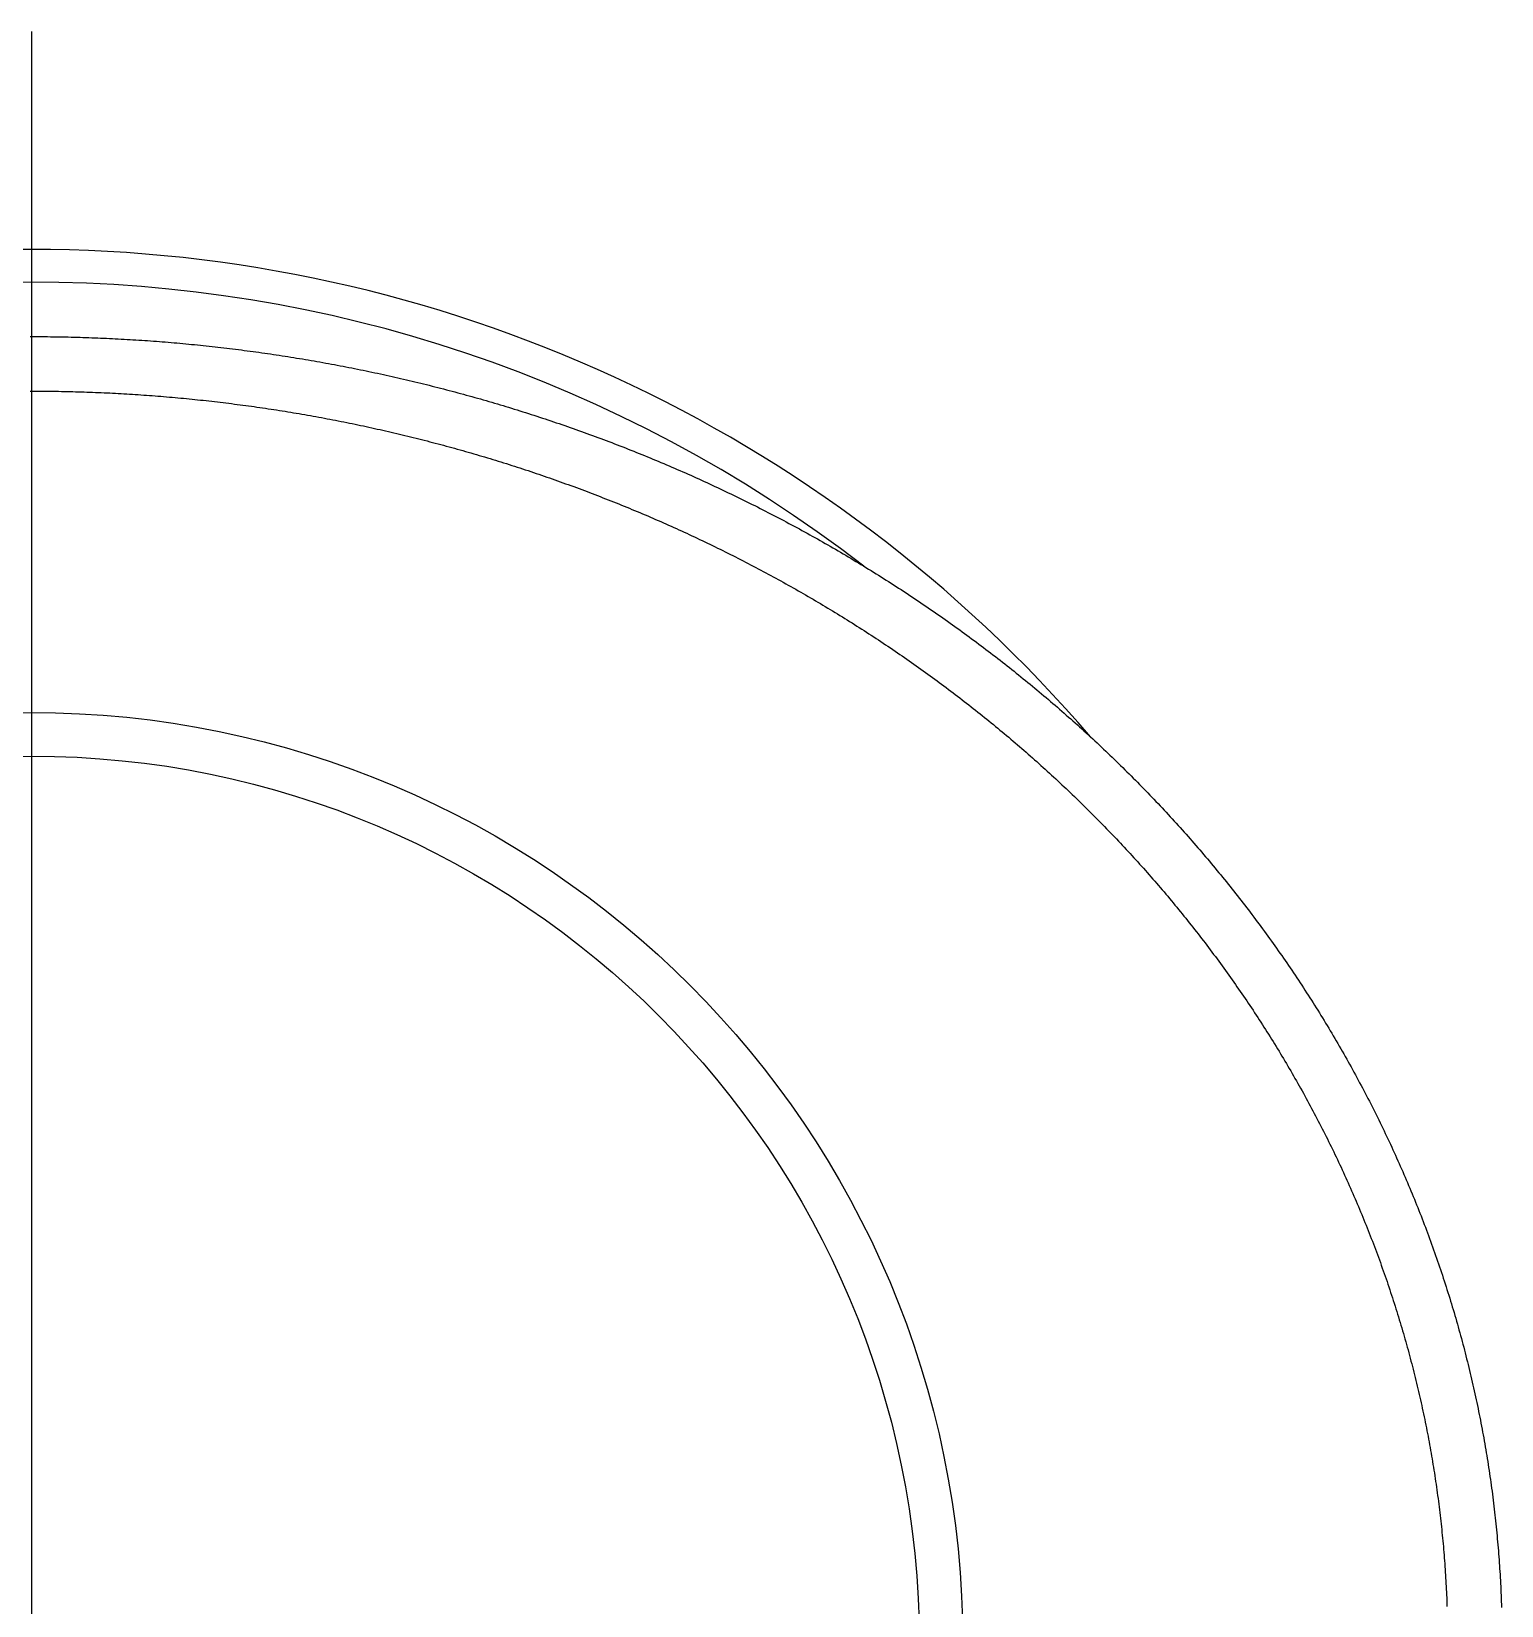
# Model space of a CAD drawing. Extents: x -12.1 to 87.1, y -18.9 to 53.3.
# Drawn here: x 71.59 to 85.09, y 38.85 to 53.3 of the extents above; entities that cross this region are included whole.
import ezdxf

# ---------------------------------------------------------------- set-up
doc = ezdxf.new("R2010")
doc.units = 0
doc.linetypes.add('CENTER', pattern=[50.8, 31.75, -6.35, 6.35, -6.35])
doc.layers.get('0').update_dxf_attribs({"linetype": 'CONTINUOUS'})
doc.layers.add('CENTER', color=1, linetype='CENTER')

msp = doc.modelspace()

# ---------------------------------------------------------------- linework, layer by layer
at = {"color": 7}
for points in [[(71.5814, 50.5, 0), (71.6084, 50.5, 0), (71.6354, 50.4999, 0), (71.6624, 50.4998, 0), (71.6895, 50.4997, 0), (71.7165, 50.4995, 0), (71.7435, 50.4993, 0), (71.7705, 50.499, 0), (71.7975, 50.4986, 0), (71.8245, 50.4983, 0), (71.8515, 50.4978, 0), (71.8786, 50.4973, 0), (71.9056, 50.4968, 0), (71.9326, 50.4962, 0), (71.9596, 50.4956, 0), (71.9866, 50.4949, 0), (72.0136, 50.4942, 0), (72.0406, 50.4935, 0), (72.0676, 50.4926, 0), (72.0946, 50.4918, 0), (72.1216, 50.4909, 0), (72.1486, 50.4899, 0), (72.1756, 50.4889, 0), (72.2026, 50.4878, 0), (72.2296, 50.4867, 0), (72.2566, 50.4856, 0), (72.2836, 50.4844, 0), (72.3106, 50.4831, 0), (72.3376, 50.4818, 0), (72.3646, 50.4805, 0), (72.3915, 50.4791, 0), (72.4185, 50.4776, 0), (72.4455, 50.4762, 0), (72.4725, 50.4746, 0), (72.4994, 50.473, 0), (72.5264, 50.4714, 0), (72.5534, 50.4697, 0), (72.5803, 50.468, 0), (72.6073, 50.4662, 0), (72.6342, 50.4644, 0), (72.6612, 50.4625, 0), (72.6881, 50.4606, 0), (72.7151, 50.4586, 0), (72.742, 50.4566, 0), (72.769, 50.4545, 0), (72.7959, 50.4524, 0), (72.8228, 50.4503, 0), (72.8498, 50.448, 0), (72.8767, 50.4458, 0), (72.9036, 50.4435, 0), (72.9305, 50.4411, 0), (72.9574, 50.4387, 0), (72.9843, 50.4363, 0), (73.0112, 50.4338, 0), (73.0381, 50.4312, 0), (73.065, 50.4286, 0), (73.0919, 50.426, 0), (73.1188, 50.4233, 0), (73.1457, 50.4206, 0), (73.1725, 50.4178, 0), (73.1994, 50.4149, 0), (73.2263, 50.4121, 0), (73.2531, 50.4091, 0), (73.28, 50.4062, 0), (73.3068, 50.4031, 0), (73.3337, 50.4, 0), (73.3605, 50.3969, 0), (73.3873, 50.3938, 0), (73.4141, 50.3905, 0), (73.441, 50.3873, 0), (73.4678, 50.384, 0), (73.4946, 50.3806, 0), (73.5214, 50.3772, 0), (73.5482, 50.3737, 0), (73.575, 50.3702, 0), (73.6017, 50.3667, 0), (73.6285, 50.3631, 0), (73.6553, 50.3594, 0), (73.682, 50.3557, 0), (73.7088, 50.352, 0), (73.7356, 50.3482, 0), (73.7623, 50.3443, 0), (73.789, 50.3404, 0), (73.8158, 50.3365, 0), (73.8425, 50.3325, 0), (73.8692, 50.3285, 0), (73.8959, 50.3244, 0), (73.9226, 50.3203, 0), (73.9493, 50.3161, 0), (73.976, 50.3119, 0), (74.0026, 50.3076, 0), (74.0293, 50.3033, 0), (74.056, 50.2989, 0), (74.0826, 50.2945, 0), (74.1093, 50.29, 0), (74.1359, 50.2855, 0), (74.1625, 50.281, 0), (74.1892, 50.2763, 0), (74.2158, 50.2717, 0), (74.2424, 50.267, 0), (74.269, 50.2622, 0), (74.2956, 50.2574, 0), (74.3221, 50.2526, 0), (74.3487, 50.2477, 0), (74.3753, 50.2427, 0), (74.4018, 50.2378, 0), (74.4284, 50.2327, 0), (74.4549, 50.2276, 0), (74.4814, 50.2225, 0), (74.5079, 50.2173, 0), (74.5344, 50.2121, 0), (74.5609, 50.2068, 0), (74.5874, 50.2015, 0), (74.6139, 50.1961, 0), (74.6404, 50.1907, 0), (74.6668, 50.1852, 0), (74.6933, 50.1797, 0), (74.7197, 50.1741, 0), (74.7461, 50.1685, 0), (74.7726, 50.1628, 0), (74.799, 50.1571, 0), (74.8254, 50.1514, 0), (74.8518, 50.1456, 0), (74.8781, 50.1397, 0), (74.9045, 50.1338, 0), (74.9309, 50.1279, 0), (74.9572, 50.1219, 0), (74.9835, 50.1158, 0), (75.0099, 50.1097, 0), (75.0362, 50.1036, 0), (75.0625, 50.0974, 0), (75.0888, 50.0912, 0), (75.115, 50.0849, 0), (75.1413, 50.0785, 0), (75.1676, 50.0722, 0), (75.1938, 50.0657, 0), (75.22, 50.0593, 0), (75.2463, 50.0527, 0), (75.2725, 50.0462, 0), (75.2987, 50.0395, 0), (75.3249, 50.0329, 0), (75.351, 50.0262, 0), (75.3772, 50.0194, 0), (75.4033, 50.0126, 0), (75.4295, 50.0057, 0), (75.4556, 49.9988, 0), (75.4817, 49.9919, 0), (75.5078, 49.9849, 0), (75.5339, 49.9778, 0), (75.56, 49.9707, 0), (75.586, 49.9636, 0), (75.6121, 49.9564, 0), (75.6381, 49.9492, 0), (75.6642, 49.9419, 0), (75.6902, 49.9345, 0), (75.7162, 49.9272, 0), (75.7422, 49.9197, 0), (75.7681, 49.9122, 0), (75.7941, 49.9047, 0), (75.82, 49.8971, 0), (75.846, 49.8895, 0), (75.8719, 49.8819, 0), (75.8978, 49.8741, 0), (75.9237, 49.8664, 0), (75.9495, 49.8586, 0), (75.9754, 49.8507, 0), (76.0012, 49.8428, 0), (76.0271, 49.8348, 0), (76.0529, 49.8268, 0), (76.0787, 49.8188, 0), (76.1045, 49.8107, 0), (76.1303, 49.8025, 0), (76.156, 49.7944, 0), (76.1818, 49.7861, 0), (76.2075, 49.7778, 0), (76.2332, 49.7695, 0), (76.2589, 49.7611, 0), (76.2846, 49.7527, 0), (76.3103, 49.7442, 0), (76.3359, 49.7357, 0), (76.3616, 49.7271, 0), (76.3872, 49.7185, 0), (76.4128, 49.7098, 0), (76.4384, 49.7011, 0), (76.464, 49.6923, 0), (76.4896, 49.6835, 0), (76.5151, 49.6746, 0), (76.5406, 49.6657, 0), (76.5661, 49.6568, 0), (76.5916, 49.6478, 0), (76.6171, 49.6387, 0), (76.6426, 49.6296, 0), (76.668, 49.6205, 0), (76.6935, 49.6113, 0), (76.7189, 49.602, 0), (76.7443, 49.5927, 0), (76.7697, 49.5834, 0), (76.7951, 49.574, 0), (76.8204, 49.5646, 0), (76.8457, 49.5551, 0), (76.8711, 49.5456, 0), (76.8964, 49.536, 0), (76.9216, 49.5264, 0), (76.9469, 49.5167, 0), (76.9722, 49.507, 0), (76.9974, 49.4972, 0), (77.0226, 49.4874, 0), (77.0478, 49.4775, 0), (77.073, 49.4676, 0), (77.0981, 49.4577, 0), (77.1233, 49.4477, 0), (77.1484, 49.4376, 0), (77.1735, 49.4275, 0), (77.1986, 49.4174, 0), (77.2237, 49.4072, 0), (77.2487, 49.3969, 0), (77.2738, 49.3867, 0), (77.2988, 49.3763, 0), (77.3238, 49.3659, 0), (77.3487, 49.3555, 0), (77.3737, 49.345, 0), (77.3986, 49.3345, 0), (77.4236, 49.3239, 0), (77.4485, 49.3133, 0), (77.4734, 49.3026, 0), (77.4982, 49.2919, 0), (77.5231, 49.2811, 0), (77.5479, 49.2703, 0), (77.5727, 49.2595, 0), (77.5975, 49.2485, 0), (77.6223, 49.2376, 0), (77.647, 49.2266, 0), (77.6717, 49.2155, 0), (77.6964, 49.2044, 0), (77.7211, 49.1933, 0), (77.7458, 49.1821, 0), (77.7704, 49.1708, 0), (77.7951, 49.1596, 0), (77.8197, 49.1482, 0), (77.8443, 49.1368, 0), (77.8688, 49.1254, 0), (77.8934, 49.1139, 0), (77.9179, 49.1024, 0), (77.9424, 49.0908, 0), (77.9669, 49.0792, 0), (77.9914, 49.0675, 0), (78.0158, 49.0558, 0), (78.0402, 49.044, 0), (78.0646, 49.0322, 0), (78.089, 49.0204, 0), (78.1134, 49.0084, 0), (78.1377, 48.9965, 0), (78.162, 48.9845, 0), (78.1863, 48.9724, 0), (78.2106, 48.9603, 0), (78.2348, 48.9482, 0), (78.2591, 48.936, 0), (78.2833, 48.9237, 0), (78.3075, 48.9114, 0), (78.3316, 48.8991, 0), (78.3558, 48.8867, 0), (78.3799, 48.8743, 0), (78.404, 48.8618, 0), (78.4281, 48.8493, 0), (78.4521, 48.8367, 0), (78.4761, 48.8241, 0), (78.5002, 48.8114, 0), (78.5241, 48.7987, 0), (78.5481, 48.7859, 0), (78.572, 48.7731, 0), (78.5959, 48.7602, 0), (78.6198, 48.7473, 0), (78.6437, 48.7344, 0), (78.6675, 48.7214, 0), (78.6914, 48.7083, 0), (78.7152, 48.6952, 0), (78.7389, 48.682, 0), (78.7627, 48.6689, 0), (78.7864, 48.6556, 0), (78.8101, 48.6423, 0), (78.8338, 48.629, 0), (78.8574, 48.6156, 0), (78.881, 48.6022, 0), (78.9046, 48.5887, 0), (78.9282, 48.5752, 0), (78.9517, 48.5616, 0), (78.9753, 48.548, 0), (78.9988, 48.5343, 0), (79.0222, 48.5206, 0), (79.0457, 48.5068, 0), (79.0691, 48.493, 0), (79.0925, 48.4792, 0), (79.1158, 48.4653, 0), (79.1392, 48.4513, 0), (79.1625, 48.4373, 0), (79.1858, 48.4233, 0), (79.209, 48.4092, 0), (79.2323, 48.3951, 0), (79.2555, 48.3809, 0), (79.2786, 48.3667, 0), (79.3018, 48.3524, 0), (79.3249, 48.3381, 0), (79.348, 48.3237, 0), (79.3711, 48.3093, 0), (79.3941, 48.2948, 0), (79.4171, 48.2803, 0), (79.4401, 48.2658, 0), (79.463, 48.2512, 0), (79.486, 48.2365, 0), (79.5089, 48.2218, 0), (79.5317, 48.2071, 0), (79.5546, 48.1923, 0), (79.5774, 48.1775, 0), (79.6001, 48.1626, 0), (79.6229, 48.1477, 0), (79.6456, 48.1327, 0), (79.6683, 48.1177, 0), (79.691, 48.1026, 0), (79.7136, 48.0875, 0), (79.7362, 48.0723, 0), (79.7588, 48.0571, 0), (79.7813, 48.0419, 0), (79.8038, 48.0266, 0), (79.8263, 48.0113, 0), (79.8488, 47.9959, 0), (79.8712, 47.9805, 0), (79.8936, 47.965, 0), (79.9159, 47.9495, 0), (79.9383, 47.9339, 0), (79.9606, 47.9183, 0), (79.9828, 47.9026, 0), (80.0051, 47.8869, 0), (80.0273, 47.8712, 0), (80.0494, 47.8554, 0), (80.0716, 47.8395, 0), (80.0937, 47.8236, 0), (80.1157, 47.8077, 0), (80.1378, 47.7917, 0), (80.1598, 47.7757, 0), (80.1818, 47.7596, 0), (80.2037, 47.7435, 0), (80.2256, 47.7274, 0), (80.2475, 47.7112, 0), (80.2693, 47.6949, 0), (80.2912, 47.6786, 0), (80.3129, 47.6623, 0), (80.3347, 47.6459, 0), (80.3564, 47.6295, 0), (80.3781, 47.613, 0), (80.3997, 47.5965, 0), (80.4213, 47.5799, 0), (80.4429, 47.5633, 0), (80.4644, 47.5466, 0), (80.4859, 47.5299, 0), (80.5074, 47.5132, 0), (80.5289, 47.4964, 0), (80.5503, 47.4796, 0), (80.5716, 47.4627, 0), (80.593, 47.4458, 0), (80.6143, 47.4288, 0), (80.6355, 47.4118, 0), (80.6568, 47.3948, 0), (80.6779, 47.3777, 0), (80.6991, 47.3605, 0), (80.7202, 47.3433, 0), (80.7413, 47.3261, 0), (80.7624, 47.3088, 0), (80.7834, 47.2915, 0), (80.8044, 47.2742, 0), (80.8253, 47.2568, 0), (80.8462, 47.2393, 0), (80.8671, 47.2218, 0), (80.8879, 47.2043, 0), (80.9087, 47.1867, 0), (80.9295, 47.1691, 0), (80.9502, 47.1514, 0), (80.9709, 47.1337, 0), (80.9915, 47.116, 0), (81.0121, 47.0982, 0), (81.0327, 47.0803, 0), (81.0532, 47.0624, 0), (81.0737, 47.0445, 0), (81.0942, 47.0265, 0), (81.1146, 47.0085, 0), (81.135, 46.9905, 0), (81.1553, 46.9724, 0), (81.1757, 46.9542, 0), (81.1959, 46.936, 0), (81.2162, 46.9178, 0), (81.2363, 46.8995, 0), (81.2565, 46.8812, 0), (81.2766, 46.8629, 0), (81.2967, 46.8445, 0), (81.3167, 46.826, 0), (81.3367, 46.8075, 0), (81.3567, 46.789, 0), (81.3766, 46.7704, 0), (81.3965, 46.7518, 0), (81.4163, 46.7331, 0), (81.4361, 46.7145, 0), (81.4559, 46.6957, 0), (81.4756, 46.6769, 0), (81.4952, 46.6581, 0), (81.5149, 46.6392, 0), (81.5345, 46.6203, 0), (81.554, 46.6014, 0), (81.5735, 46.5824, 0), (81.593, 46.5633, 0), (81.6125, 46.5443, 0), (81.6318, 46.5251, 0), (81.6512, 46.506, 0), (81.6705, 46.4868, 0), (81.6898, 46.4675, 0), (81.709, 46.4482, 0), (81.7282, 46.4289, 0), (81.7473, 46.4095, 0), (81.7664, 46.3901, 0), (81.7855, 46.3707, 0), (81.8045, 46.3512, 0), (81.8235, 46.3316, 0), (81.8424, 46.312, 0), (81.8613, 46.2924, 0), (81.8801, 46.2728, 0), (81.8989, 46.2531, 0), (81.9177, 46.2333, 0), (81.9364, 46.2135, 0), (81.9551, 46.1937, 0), (81.9737, 46.1738, 0), (81.9923, 46.1539, 0), (82.0109, 46.134, 0), (82.0294, 46.114, 0), (82.0478, 46.094, 0), (82.0662, 46.0739, 0), (82.0846, 46.0538, 0), (82.1029, 46.0336, 0), (82.1212, 46.0134, 0), (82.1395, 45.9932, 0), (82.1577, 45.9729, 0), (82.1758, 45.9526, 0), (82.1939, 45.9322, 0), (82.212, 45.9118, 0), (82.23, 45.8914, 0), (82.248, 45.8709, 0), (82.2659, 45.8504, 0), (82.2838, 45.8299, 0), (82.3016, 45.8093, 0), (82.3194, 45.7886, 0), (82.3371, 45.7679, 0), (82.3548, 45.7472, 0), (82.3725, 45.7265, 0), (82.3901, 45.7057, 0), (82.4077, 45.6848, 0), (82.4252, 45.6639, 0), (82.4427, 45.643, 0), (82.4601, 45.6221, 0), (82.4775, 45.6011, 0), (82.4948, 45.58, 0), (82.5121, 45.559, 0), (82.5293, 45.5378, 0), (82.5465, 45.5167, 0), (82.5637, 45.4955, 0), (82.5808, 45.4743, 0), (82.5978, 45.453, 0), (82.6148, 45.4317, 0), (82.6318, 45.4103, 0), (82.6487, 45.3889, 0), (82.6656, 45.3675, 0), (82.6824, 45.346, 0), (82.6992, 45.3245, 0), (82.7159, 45.303, 0), (82.7326, 45.2814, 0), (82.7492, 45.2598, 0), (82.7658, 45.2381, 0), (82.7823, 45.2164, 0), (82.7988, 45.1947, 0), (82.8152, 45.1729, 0), (82.8316, 45.1511, 0), (82.8479, 45.1292, 0), (82.8642, 45.1073, 0), (82.8804, 45.0854, 0), (82.8966, 45.0634, 0), (82.9128, 45.0414, 0), (82.9289, 45.0193, 0), (82.9449, 44.9972, 0), (82.9609, 44.9751, 0), (82.9769, 44.9529, 0), (82.9928, 44.9307, 0), (83.0086, 44.9085, 0), (83.0244, 44.8862, 0), (83.0401, 44.8639, 0), (83.0558, 44.8415, 0), (83.0715, 44.8191, 0), (83.0871, 44.7967, 0), (83.1026, 44.7742, 0), (83.1181, 44.7517, 0), (83.1336, 44.7291, 0), (83.149, 44.7065, 0), (83.1643, 44.6839, 0), (83.1796, 44.6612, 0), (83.1948, 44.6385, 0), (83.21, 44.6158, 0), (83.2252, 44.593, 0), (83.2403, 44.5702, 0), (83.2553, 44.5474, 0), (83.2703, 44.5245, 0), (83.2852, 44.5016, 0), (83.3001, 44.4786, 0), (83.3149, 44.4556, 0), (83.3297, 44.4326, 0), (83.3444, 44.4095, 0), (83.3591, 44.3864, 0), (83.3737, 44.3632, 0), (83.3883, 44.3401, 0), (83.4028, 44.3168, 0), (83.4173, 44.2936, 0), (83.4317, 44.2703, 0), (83.446, 44.247, 0), (83.4603, 44.2236, 0), (83.4746, 44.2002, 0), (83.4887, 44.1768, 0), (83.5029, 44.1533, 0), (83.517, 44.1298, 0), (83.531, 44.1063, 0), (83.545, 44.0827, 0), (83.5589, 44.0591, 0), (83.5728, 44.0355, 0), (83.5866, 44.0118, 0), (83.6003, 43.9881, 0), (83.614, 43.9643, 0), (83.6277, 43.9405, 0), (83.6413, 43.9167, 0), (83.6548, 43.8929, 0), (83.6683, 43.869, 0), (83.6817, 43.8451, 0), (83.6951, 43.8211, 0), (83.7084, 43.7971, 0), (83.7217, 43.7731, 0), (83.7349, 43.749, 0), (83.748, 43.7249, 0), (83.7611, 43.7008, 0), (83.7742, 43.6766, 0), (83.7871, 43.6524, 0), (83.8001, 43.6282, 0), (83.8129, 43.6039, 0), (83.8257, 43.5796, 0), (83.8385, 43.5553, 0), (83.8512, 43.531, 0), (83.8638, 43.5066, 0), (83.8764, 43.4821, 0), (83.8889, 43.4577, 0), (83.9014, 43.4332, 0), (83.9138, 43.4087, 0), (83.9261, 43.3841, 0), (83.9384, 43.3595, 0), (83.9506, 43.3349, 0), (83.9628, 43.3103, 0), (83.9749, 43.2856, 0), (83.987, 43.2609, 0), (83.9989, 43.2361, 0), (84.0109, 43.2114, 0), (84.0227, 43.1866, 0), (84.0346, 43.1617, 0), (84.0463, 43.1369, 0), (84.058, 43.112, 0), (84.0696, 43.087, 0), (84.0812, 43.0621, 0), (84.0927, 43.0371, 0), (84.1042, 43.0121, 0), (84.1156, 42.9871, 0), (84.1269, 42.962, 0), (84.1382, 42.9369, 0), (84.1494, 42.9118, 0), (84.1605, 42.8866, 0), (84.1716, 42.8614, 0), (84.1827, 42.8362, 0), (84.1936, 42.811, 0), (84.2045, 42.7857, 0), (84.2154, 42.7604, 0), (84.2261, 42.7351, 0), (84.2369, 42.7098, 0), (84.2475, 42.6844, 0), (84.2581, 42.659, 0), (84.2687, 42.6336, 0), (84.2791, 42.6081, 0), (84.2895, 42.5826, 0), (84.2999, 42.5571, 0), (84.3102, 42.5316, 0), (84.3204, 42.506, 0), (84.3306, 42.4804, 0), (84.3407, 42.4548, 0), (84.3507, 42.4292, 0), (84.3607, 42.4035, 0), (84.3706, 42.3778, 0), (84.3804, 42.3521, 0), (84.3902, 42.3264, 0), (84.3999, 42.3006, 0), (84.4096, 42.2748, 0), (84.4191, 42.249, 0), (84.4287, 42.2232, 0), (84.4381, 42.1973, 0), (84.4475, 42.1714, 0), (84.4569, 42.1455, 0), (84.4661, 42.1196, 0), (84.4753, 42.0936, 0), (84.4845, 42.0676, 0), (84.4935, 42.0416, 0), (84.5025, 42.0156, 0), (84.5115, 41.9896, 0), (84.5204, 41.9635, 0), (84.5292, 41.9374, 0), (84.5379, 41.9113, 0), (84.5466, 41.8852, 0), (84.5552, 41.859, 0), (84.5638, 41.8328, 0), (84.5723, 41.8066, 0), (84.5807, 41.7804, 0), (84.589, 41.7542, 0), (84.5973, 41.7279, 0), (84.6055, 41.7016, 0), (84.6137, 41.6753, 0), (84.6218, 41.649, 0), (84.6298, 41.6226, 0), (84.6378, 41.5963, 0), (84.6456, 41.5699, 0), (84.6535, 41.5435, 0), (84.6612, 41.5171, 0), (84.6689, 41.4906, 0), (84.6765, 41.4642, 0), (84.6841, 41.4377, 0), (84.6916, 41.4112, 0), (84.699, 41.3847, 0), (84.7064, 41.3581, 0), (84.7136, 41.3316, 0), (84.7209, 41.305, 0), (84.728, 41.2784, 0), (84.7351, 41.2518, 0), (84.7421, 41.2252, 0), (84.7491, 41.1985, 0), (84.756, 41.1719, 0), (84.7628, 41.1452, 0), (84.7695, 41.1185, 0), (84.7762, 41.0918, 0), (84.7828, 41.0651, 0), (84.7894, 41.0384, 0), (84.7959, 41.0116, 0), (84.8023, 40.9848, 0), (84.8086, 40.958, 0), (84.8149, 40.9312, 0), (84.8211, 40.9044, 0), (84.8272, 40.8776, 0), (84.8333, 40.8507, 0), (84.8393, 40.8239, 0), (84.8452, 40.797, 0), (84.8511, 40.7701, 0), (84.8569, 40.7432, 0), (84.8626, 40.7163, 0), (84.8683, 40.6894, 0), (84.8739, 40.6624, 0), (84.8794, 40.6355, 0), (84.8849, 40.6085, 0), (84.8902, 40.5815, 0), (84.8956, 40.5545, 0), (84.9008, 40.5275, 0), (84.906, 40.5005, 0), (84.9111, 40.4735, 0), (84.9161, 40.4464, 0), (84.9211, 40.4194, 0), (84.926, 40.3923, 0), (84.9308, 40.3652, 0), (84.9356, 40.3381, 0), (84.9403, 40.311, 0), (84.9449, 40.2839, 0), (84.9494, 40.2568, 0), (84.9539, 40.2297, 0), (84.9583, 40.2025, 0), (84.9627, 40.1754, 0), (84.967, 40.1482, 0), (84.9712, 40.121, 0), (84.9753, 40.0939, 0), (84.9793, 40.0667, 0), (84.9833, 40.0395, 0), (84.9873, 40.0123, 0), (84.9911, 39.9851, 0), (84.9949, 39.9578, 0), (84.9986, 39.9306, 0), (85.0023, 39.9034, 0), (85.0058, 39.8761, 0), (85.0093, 39.8488, 0), (85.0128, 39.8216, 0), (85.0161, 39.7943, 0), (85.0194, 39.767, 0), (85.0226, 39.7397, 0), (85.0258, 39.7124, 0), (85.0289, 39.6851, 0), (85.0319, 39.6578, 0), (85.0348, 39.6305, 0), (85.0377, 39.6032, 0), (85.0405, 39.5759, 0), (85.0432, 39.5485, 0), (85.0459, 39.5212, 0), (85.0485, 39.4938, 0), (85.051, 39.4665, 0), (85.0535, 39.4391, 0), (85.0559, 39.4118, 0), (85.0582, 39.3844, 0), (85.0604, 39.357, 0), (85.0626, 39.3296, 0), (85.0647, 39.3023, 0), (85.0667, 39.2749, 0), (85.0687, 39.2475, 0), (85.0705, 39.2201, 0), (85.0724, 39.1927, 0), (85.0741, 39.1653, 0), (85.0758, 39.1379, 0), (85.0774, 39.1105, 0), (85.0789, 39.0831, 0), (85.0804, 39.0556, 0), (85.0818, 39.0282, 0), (85.0831, 39.0008, 0), (85.0844, 38.9734, 0), (85.0856, 38.9459, 0), (85.0867, 38.9185, 0), (85.0877, 38.8911, 0), (85.0887, 38.8636, 0), (85.0896, 38.8362, 0)], [(71.5818, 50, 0), (71.608, 50, 0), (71.6341, 49.9999, 0), (71.6602, 49.9999, 0), (71.6863, 49.9997, 0), (71.7125, 49.9995, 0), (71.7386, 49.9993, 0), (71.7647, 49.999, 0), (71.7909, 49.9987, 0), (71.817, 49.9983, 0), (71.8431, 49.9979, 0), (71.8692, 49.9974, 0), (71.8953, 49.9969, 0), (71.9215, 49.9964, 0), (71.9476, 49.9958, 0), (71.9737, 49.9951, 0), (71.9998, 49.9944, 0), (72.0259, 49.9937, 0), (72.0521, 49.9929, 0), (72.0782, 49.992, 0), (72.1043, 49.9912, 0), (72.1304, 49.9902, 0), (72.1565, 49.9893, 0), (72.1826, 49.9882, 0), (72.2087, 49.9872, 0), (72.2348, 49.9861, 0), (72.2609, 49.9849, 0), (72.287, 49.9837, 0), (72.3131, 49.9824, 0), (72.3392, 49.9811, 0), (72.3653, 49.9798, 0), (72.3914, 49.9784, 0), (72.4175, 49.9769, 0), (72.4436, 49.9755, 0), (72.4696, 49.9739, 0), (72.4957, 49.9723, 0), (72.5218, 49.9707, 0), (72.5479, 49.969, 0), (72.5739, 49.9673, 0), (72.6, 49.9656, 0), (72.6261, 49.9637, 0), (72.6521, 49.9619, 0), (72.6782, 49.96, 0), (72.7042, 49.958, 0), (72.7303, 49.956, 0), (72.7563, 49.954, 0), (72.7824, 49.9519, 0), (72.8084, 49.9498, 0), (72.8344, 49.9476, 0), (72.8605, 49.9453, 0), (72.8865, 49.9431, 0), (72.9125, 49.9407, 0), (72.9385, 49.9384, 0), (72.9645, 49.936, 0), (72.9905, 49.9335, 0), (73.0165, 49.931, 0), (73.0425, 49.9284, 0), (73.0685, 49.9258, 0), (73.0945, 49.9232, 0), (73.1205, 49.9205, 0), (73.1465, 49.9177, 0), (73.1725, 49.915, 0), (73.1984, 49.9121, 0), (73.2244, 49.9092, 0), (73.2504, 49.9063, 0), (73.2763, 49.9033, 0), (73.3023, 49.9003, 0), (73.3282, 49.8973, 0), (73.3541, 49.8942, 0), (73.3801, 49.891, 0), (73.406, 49.8878, 0), (73.4319, 49.8845, 0), (73.4578, 49.8812, 0), (73.4837, 49.8779, 0), (73.5096, 49.8745, 0), (73.5355, 49.8711, 0), (73.5614, 49.8676, 0), (73.5873, 49.8641, 0), (73.6132, 49.8605, 0), (73.639, 49.8569, 0), (73.6649, 49.8532, 0), (73.6907, 49.8495, 0), (73.7166, 49.8457, 0), (73.7424, 49.8419, 0), (73.7683, 49.8381, 0), (73.7941, 49.8342, 0), (73.8199, 49.8302, 0), (73.8457, 49.8262, 0), (73.8715, 49.8222, 0), (73.8973, 49.8181, 0), (73.9231, 49.814, 0), (73.9489, 49.8098, 0), (73.9747, 49.8056, 0), (74.0004, 49.8013, 0), (74.0262, 49.797, 0), (74.0519, 49.7926, 0), (74.0777, 49.7882, 0), (74.1034, 49.7838, 0), (74.1291, 49.7793, 0), (74.1549, 49.7747, 0), (74.1806, 49.7701, 0), (74.2063, 49.7655, 0), (74.232, 49.7608, 0), (74.2576, 49.756, 0), (74.2833, 49.7513, 0), (74.309, 49.7464, 0), (74.3346, 49.7416, 0), (74.3603, 49.7367, 0), (74.3859, 49.7317, 0), (74.4116, 49.7267, 0), (74.4372, 49.7216, 0), (74.4628, 49.7165, 0), (74.4884, 49.7114, 0), (74.514, 49.7062, 0), (74.5396, 49.7009, 0), (74.5651, 49.6956, 0), (74.5907, 49.6903, 0), (74.6163, 49.6849, 0), (74.6418, 49.6795, 0), (74.6673, 49.674, 0), (74.6929, 49.6685, 0), (74.7184, 49.6629, 0), (74.7439, 49.6573, 0), (74.7694, 49.6517, 0), (74.7948, 49.646, 0), (74.8203, 49.6402, 0), (74.8458, 49.6344, 0), (74.8712, 49.6286, 0), (74.8967, 49.6227, 0), (74.9221, 49.6168, 0), (74.9475, 49.6108, 0), (74.9729, 49.6048, 0), (74.9983, 49.5987, 0), (75.0237, 49.5926, 0), (75.0491, 49.5864, 0), (75.0744, 49.5802, 0), (75.0998, 49.5739, 0), (75.1251, 49.5676, 0), (75.1504, 49.5613, 0), (75.1758, 49.5549, 0), (75.2011, 49.5484, 0), (75.2264, 49.542, 0), (75.2516, 49.5354, 0), (75.2769, 49.5288, 0), (75.3022, 49.5222, 0), (75.3274, 49.5155, 0), (75.3526, 49.5088, 0), (75.3778, 49.5021, 0), (75.4031, 49.4953, 0), (75.4282, 49.4884, 0), (75.4534, 49.4815, 0), (75.4786, 49.4746, 0), (75.5038, 49.4676, 0), (75.5289, 49.4605, 0), (75.554, 49.4534, 0), (75.5791, 49.4463, 0), (75.6042, 49.4391, 0), (75.6293, 49.4319, 0), (75.6544, 49.4246, 0), (75.6795, 49.4173, 0), (75.7045, 49.4099, 0), (75.7296, 49.4025, 0), (75.7546, 49.3951, 0), (75.7796, 49.3876, 0), (75.8046, 49.38, 0), (75.8296, 49.3724, 0), (75.8545, 49.3648, 0), (75.8795, 49.3571, 0), (75.9044, 49.3494, 0), (75.9293, 49.3416, 0), (75.9543, 49.3338, 0), (75.9792, 49.3259, 0), (76.004, 49.318, 0), (76.0289, 49.3101, 0), (76.0538, 49.302, 0), (76.0786, 49.294, 0), (76.1034, 49.2859, 0), (76.1282, 49.2778, 0), (76.153, 49.2696, 0), (76.1778, 49.2613, 0), (76.2026, 49.253, 0), (76.2273, 49.2447, 0), (76.252, 49.2363, 0), (76.2768, 49.2279, 0), (76.3015, 49.2195, 0), (76.3261, 49.211, 0), (76.3508, 49.2024, 0), (76.3755, 49.1938, 0), (76.4001, 49.1851, 0), (76.4247, 49.1764, 0), (76.4493, 49.1677, 0), (76.4739, 49.1589, 0), (76.4985, 49.1501, 0), (76.5231, 49.1412, 0), (76.5476, 49.1323, 0), (76.5721, 49.1233, 0), (76.5966, 49.1143, 0), (76.6211, 49.1052, 0), (76.6456, 49.0961, 0), (76.6701, 49.087, 0), (76.6945, 49.0778, 0), (76.7189, 49.0685, 0), (76.7433, 49.0593, 0), (76.7677, 49.0499, 0), (76.7921, 49.0405, 0), (76.8165, 49.0311, 0), (76.8408, 49.0216, 0), (76.8651, 49.0121, 0), (76.8894, 49.0025, 0), (76.9137, 48.9929, 0), (76.938, 48.9833, 0), (76.9622, 48.9736, 0), (76.9865, 48.9638, 0), (77.0107, 48.954, 0), (77.0349, 48.9442, 0), (77.0591, 48.9343, 0), (77.0832, 48.9244, 0), (77.1074, 48.9144, 0), (77.1315, 48.9044, 0), (77.1556, 48.8943, 0), (77.1797, 48.8842, 0), (77.2038, 48.874, 0), (77.2278, 48.8638, 0), (77.2518, 48.8536, 0), (77.2759, 48.8433, 0), (77.2998, 48.8329, 0), (77.3238, 48.8225, 0), (77.3478, 48.8121, 0), (77.3717, 48.8016, 0), (77.3956, 48.7911, 0), (77.4195, 48.7805, 0), (77.4434, 48.7699, 0), (77.4673, 48.7592, 0), (77.4911, 48.7485, 0), (77.5149, 48.7378, 0), (77.5387, 48.727, 0), (77.5625, 48.7161, 0), (77.5863, 48.7052, 0), (77.61, 48.6943, 0), (77.6337, 48.6833, 0), (77.6574, 48.6723, 0), (77.6811, 48.6612, 0), (77.7048, 48.6501, 0), (77.7284, 48.6389, 0), (77.752, 48.6277, 0), (77.7756, 48.6164, 0), (77.7992, 48.6051, 0), (77.8228, 48.5938, 0), (77.8463, 48.5824, 0), (77.8698, 48.571, 0), (77.8933, 48.5595, 0), (77.9168, 48.5479, 0), (77.9402, 48.5364, 0), (77.9637, 48.5247, 0), (77.9871, 48.5131, 0), (78.0105, 48.5013, 0), (78.0338, 48.4896, 0), (78.0572, 48.4778, 0), (78.0805, 48.4659, 0), (78.1038, 48.454, 0), (78.1271, 48.4421, 0), (78.1504, 48.4301, 0), (78.1736, 48.4181, 0), (78.1968, 48.406, 0), (78.22, 48.3938, 0), (78.2432, 48.3817, 0), (78.2663, 48.3694, 0), (78.2894, 48.3572, 0), (78.3125, 48.3449, 0), (78.3356, 48.3325, 0), (78.3587, 48.3201, 0), (78.3817, 48.3077, 0), (78.4047, 48.2952, 0), (78.4277, 48.2826, 0), (78.4506, 48.2701, 0), (78.4736, 48.2574, 0), (78.4965, 48.2448, 0), (78.5194, 48.232, 0), (78.5422, 48.2193, 0), (78.5651, 48.2065, 0), (78.5879, 48.1936, 0), (78.6107, 48.1807, 0), (78.6335, 48.1678, 0), (78.6562, 48.1548, 0), (78.6789, 48.1417, 0), (78.7016, 48.1287, 0), (78.7243, 48.1155, 0), (78.7469, 48.1024, 0), (78.7695, 48.0891, 0), (78.7921, 48.0759, 0), (78.8147, 48.0626, 0), (78.8372, 48.0492, 0), (78.8597, 48.0358, 0), (78.8822, 48.0224, 0), (78.9047, 48.0089, 0), (78.9271, 47.9954, 0), (78.9495, 47.9818, 0), (78.9719, 47.9682, 0), (78.9943, 47.9545, 0), (79.0166, 47.9408, 0), (79.0389, 47.9271, 0), (79.0612, 47.9133, 0), (79.0834, 47.8994, 0), (79.1056, 47.8855, 0), (79.1278, 47.8716, 0), (79.15, 47.8576, 0), (79.1721, 47.8436, 0), (79.1942, 47.8295, 0), (79.2163, 47.8154, 0), (79.2384, 47.8013, 0), (79.2604, 47.7871, 0), (79.2824, 47.7729, 0), (79.3044, 47.7586, 0), (79.3263, 47.7442, 0), (79.3482, 47.7299, 0), (79.3701, 47.7155, 0), (79.3919, 47.701, 0), (79.4138, 47.6865, 0), (79.4356, 47.6719, 0), (79.4573, 47.6573, 0), (79.4791, 47.6427, 0), (79.5008, 47.628, 0), (79.5224, 47.6133, 0), (79.5441, 47.5985, 0), (79.5657, 47.5837, 0), (79.5873, 47.5689, 0), (79.6088, 47.554, 0), (79.6304, 47.539, 0), (79.6519, 47.524, 0), (79.6733, 47.509, 0), (79.6948, 47.4939, 0), (79.7162, 47.4788, 0), (79.7375, 47.4637, 0), (79.7589, 47.4484, 0), (79.7802, 47.4332, 0), (79.8015, 47.4179, 0), (79.8227, 47.4026, 0), (79.8439, 47.3872, 0), (79.8651, 47.3718, 0), (79.8862, 47.3563, 0), (79.9074, 47.3408, 0), (79.9284, 47.3253, 0), (79.9495, 47.3097, 0), (79.9705, 47.294, 0), (79.9915, 47.2783, 0), (80.0125, 47.2626, 0), (80.0334, 47.2469, 0), (80.0543, 47.231, 0), (80.0751, 47.2152, 0), (80.096, 47.1993, 0), (80.1168, 47.1834, 0), (80.1375, 47.1674, 0), (80.1582, 47.1514, 0), (80.1789, 47.1353, 0), (80.1996, 47.1192, 0), (80.2202, 47.1031, 0), (80.2408, 47.0869, 0), (80.2614, 47.0706, 0), (80.2819, 47.0544, 0), (80.3024, 47.038, 0), (80.3228, 47.0217, 0), (80.3432, 47.0053, 0), (80.3636, 46.9888, 0), (80.384, 46.9724, 0), (80.4043, 46.9558, 0), (80.4246, 46.9393, 0), (80.4448, 46.9226, 0), (80.465, 46.906, 0), (80.4852, 46.8893, 0), (80.5053, 46.8726, 0), (80.5254, 46.8558, 0), (80.5455, 46.839, 0), (80.5655, 46.8221, 0), (80.5855, 46.8052, 0), (80.6055, 46.7883, 0), (80.6254, 46.7713, 0), (80.6453, 46.7542, 0), (80.6651, 46.7372, 0), (80.6849, 46.7201, 0), (80.7047, 46.7029, 0), (80.7245, 46.6857, 0), (80.7442, 46.6685, 0), (80.7638, 46.6512, 0), (80.7835, 46.6339, 0), (80.803, 46.6166, 0), (80.8226, 46.5992, 0), (80.8421, 46.5817, 0), (80.8616, 46.5642, 0), (80.881, 46.5467, 0), (80.9004, 46.5292, 0), (80.9198, 46.5116, 0), (80.9391, 46.4939, 0), (80.9584, 46.4762, 0), (80.9777, 46.4585, 0), (80.9969, 46.4408, 0), (81.0161, 46.423, 0), (81.0352, 46.4051, 0), (81.0543, 46.3872, 0), (81.0734, 46.3693, 0), (81.0924, 46.3513, 0), (81.1114, 46.3333, 0), (81.1303, 46.3153, 0), (81.1492, 46.2972, 0), (81.1681, 46.2791, 0), (81.1869, 46.2609, 0), (81.2057, 46.2427, 0), (81.2244, 46.2245, 0), (81.2431, 46.2062, 0), (81.2618, 46.1878, 0), (81.2804, 46.1695, 0), (81.299, 46.1511, 0), (81.3175, 46.1326, 0), (81.336, 46.1142, 0), (81.3545, 46.0956, 0), (81.3729, 46.0771, 0), (81.3913, 46.0585, 0), (81.4096, 46.0398, 0), (81.4279, 46.0211, 0), (81.4462, 46.0024, 0), (81.4644, 45.9837, 0), (81.4826, 45.9649, 0), (81.5007, 45.946, 0), (81.5188, 45.9272, 0), (81.5369, 45.9082, 0), (81.5549, 45.8893, 0), (81.5728, 45.8703, 0), (81.5908, 45.8513, 0), (81.6086, 45.8322, 0), (81.6265, 45.8131, 0), (81.6443, 45.7939, 0), (81.662, 45.7748, 0), (81.6798, 45.7555, 0), (81.6974, 45.7363, 0), (81.7151, 45.717, 0), (81.7327, 45.6976, 0), (81.7502, 45.6783, 0), (81.7677, 45.6588, 0), (81.7852, 45.6394, 0), (81.8026, 45.6199, 0), (81.8199, 45.6004, 0), (81.8373, 45.5808, 0), (81.8546, 45.5612, 0), (81.8718, 45.5415, 0), (81.889, 45.5218, 0), (81.9062, 45.5021, 0), (81.9233, 45.4824, 0), (81.9403, 45.4626, 0), (81.9574, 45.4427, 0), (81.9743, 45.4229, 0), (81.9913, 45.4029, 0), (82.0082, 45.383, 0), (82.025, 45.363, 0), (82.0418, 45.343, 0), (82.0586, 45.3229, 0), (82.0753, 45.3028, 0), (82.0919, 45.2827, 0), (82.1086, 45.2625, 0), (82.1251, 45.2423, 0), (82.1417, 45.2221, 0), (82.1582, 45.2018, 0), (82.1746, 45.1815, 0), (82.191, 45.1611, 0), (82.2074, 45.1407, 0), (82.2237, 45.1203, 0), (82.2399, 45.0998, 0), (82.2561, 45.0793, 0), (82.2723, 45.0587, 0), (82.2884, 45.0382, 0), (82.3045, 45.0175, 0), (82.3205, 44.9969, 0), (82.3365, 44.9762, 0), (82.3524, 44.9555, 0), (82.3683, 44.9347, 0), (82.3842, 44.9139, 0), (82.4, 44.8931, 0), (82.4157, 44.8722, 0), (82.4314, 44.8513, 0), (82.4471, 44.8303, 0), (82.4627, 44.8094, 0), (82.4782, 44.7883, 0), (82.4938, 44.7673, 0), (82.5092, 44.7462, 0), (82.5246, 44.725, 0), (82.54, 44.7039, 0), (82.5553, 44.6827, 0), (82.5706, 44.6614, 0), (82.5858, 44.6402, 0), (82.601, 44.6188, 0), (82.6162, 44.5975, 0), (82.6312, 44.5761, 0), (82.6463, 44.5547, 0), (82.6613, 44.5332, 0), (82.6762, 44.5117, 0), (82.6911, 44.4902, 0), (82.7059, 44.4687, 0), (82.7207, 44.4471, 0), (82.7355, 44.4254, 0), (82.7502, 44.4038, 0), (82.7648, 44.382, 0), (82.7794, 44.3603, 0), (82.794, 44.3385, 0), (82.8085, 44.3167, 0), (82.8229, 44.2949, 0), (82.8373, 44.273, 0), (82.8516, 44.2511, 0), (82.8659, 44.2291, 0), (82.8802, 44.2072, 0), (82.8944, 44.1851, 0), (82.9085, 44.1631, 0), (82.9226, 44.141, 0), (82.9367, 44.1189, 0), (82.9507, 44.0967, 0), (82.9646, 44.0745, 0), (82.9785, 44.0523, 0), (82.9923, 44.0301, 0), (83.0061, 44.0078, 0), (83.0199, 43.9854, 0), (83.0336, 43.9631, 0), (83.0472, 43.9407, 0), (83.0608, 43.9183, 0), (83.0743, 43.8958, 0), (83.0878, 43.8733, 0), (83.1012, 43.8508, 0), (83.1146, 43.8282, 0), (83.1279, 43.8056, 0), (83.1412, 43.783, 0), (83.1544, 43.7604, 0), (83.1676, 43.7377, 0), (83.1807, 43.715, 0), (83.1937, 43.6922, 0), (83.2067, 43.6694, 0), (83.2197, 43.6466, 0), (83.2326, 43.6237, 0), (83.2454, 43.6009, 0), (83.2582, 43.5779, 0), (83.271, 43.555, 0), (83.2836, 43.532, 0), (83.2963, 43.509, 0), (83.3088, 43.4859, 0), (83.3214, 43.4629, 0), (83.3338, 43.4398, 0), (83.3462, 43.4166, 0), (83.3586, 43.3934, 0), (83.3709, 43.3702, 0), (83.3832, 43.347, 0), (83.3953, 43.3237, 0), (83.4075, 43.3004, 0), (83.4196, 43.2771, 0), (83.4316, 43.2538, 0), (83.4436, 43.2304, 0), (83.4555, 43.207, 0), (83.4673, 43.1835, 0), (83.4791, 43.16, 0), (83.4909, 43.1365, 0), (83.5026, 43.113, 0), (83.5142, 43.0894, 0), (83.5258, 43.0658, 0), (83.5373, 43.0422, 0), (83.5488, 43.0186, 0), (83.5602, 42.9949, 0), (83.5715, 42.9712, 0), (83.5828, 42.9475, 0), (83.594, 42.9237, 0), (83.6052, 42.8999, 0), (83.6163, 42.8761, 0), (83.6274, 42.8522, 0), (83.6384, 42.8284, 0), (83.6493, 42.8045, 0), (83.6602, 42.7805, 0), (83.671, 42.7566, 0), (83.6818, 42.7326, 0), (83.6925, 42.7086, 0), (83.7032, 42.6846, 0), (83.7138, 42.6605, 0), (83.7243, 42.6364, 0), (83.7348, 42.6123, 0), (83.7452, 42.5881, 0), (83.7556, 42.564, 0), (83.7659, 42.5398, 0), (83.7761, 42.5156, 0), (83.7863, 42.4913, 0), (83.7964, 42.4671, 0), (83.8065, 42.4428, 0), (83.8165, 42.4185, 0), (83.8264, 42.3941, 0), (83.8363, 42.3698, 0), (83.8461, 42.3454, 0), (83.8559, 42.3209, 0), (83.8656, 42.2965, 0), (83.8753, 42.272, 0), (83.8848, 42.2476, 0), (83.8944, 42.223, 0), (83.9038, 42.1985, 0), (83.9132, 42.174, 0), (83.9226, 42.1494, 0), (83.9318, 42.1248, 0), (83.9411, 42.1001, 0), (83.9502, 42.0755, 0), (83.9593, 42.0508, 0), (83.9683, 42.0261, 0), (83.9773, 42.0014, 0), (83.9862, 41.9767, 0), (83.9951, 41.9519, 0), (84.0039, 41.9271, 0), (84.0126, 41.9023, 0), (84.0212, 41.8775, 0), (84.0298, 41.8527, 0), (84.0384, 41.8278, 0), (84.0469, 41.8029, 0), (84.0553, 41.778, 0), (84.0636, 41.7531, 0), (84.0719, 41.7281, 0), (84.0801, 41.7032, 0), (84.0883, 41.6782, 0), (84.0964, 41.6532, 0), (84.1044, 41.6281, 0), (84.1124, 41.6031, 0), (84.1203, 41.578, 0), (84.1282, 41.5529, 0), (84.1359, 41.5278, 0), (84.1437, 41.5027, 0), (84.1513, 41.4776, 0), (84.1589, 41.4524, 0), (84.1664, 41.4272, 0), (84.1739, 41.402, 0), (84.1813, 41.3768, 0), (84.1886, 41.3516, 0), (84.1959, 41.3263, 0), (84.2031, 41.3011, 0), (84.2103, 41.2758, 0), (84.2173, 41.2505, 0), (84.2244, 41.2251, 0), (84.2313, 41.1998, 0), (84.2382, 41.1745, 0), (84.245, 41.1491, 0), (84.2518, 41.1237, 0), (84.2585, 41.0983, 0), (84.2651, 41.0729, 0), (84.2717, 41.0475, 0), (84.2782, 41.022, 0), (84.2846, 40.9965, 0), (84.291, 40.9711, 0), (84.2973, 40.9456, 0), (84.3036, 40.9201, 0), (84.3098, 40.8945, 0), (84.3159, 40.869, 0), (84.3219, 40.8435, 0), (84.3279, 40.8179, 0), (84.3338, 40.7923, 0), (84.3397, 40.7667, 0), (84.3455, 40.7411, 0), (84.3512, 40.7155, 0), (84.3569, 40.6899, 0), (84.3624, 40.6642, 0), (84.368, 40.6386, 0), (84.3734, 40.6129, 0), (84.3788, 40.5872, 0), (84.3842, 40.5615, 0), (84.3894, 40.5358, 0), (84.3946, 40.5101, 0), (84.3998, 40.4843, 0), (84.4048, 40.4586, 0), (84.4098, 40.4328, 0), (84.4148, 40.4071, 0), (84.4197, 40.3813, 0), (84.4245, 40.3555, 0), (84.4292, 40.3297, 0), (84.4339, 40.3039, 0), (84.4385, 40.2781, 0), (84.443, 40.2522, 0), (84.4475, 40.2264, 0), (84.4519, 40.2006, 0), (84.4562, 40.1747, 0), (84.4605, 40.1488, 0), (84.4647, 40.1229, 0), (84.4689, 40.0971, 0), (84.4729, 40.0712, 0), (84.4769, 40.0452, 0), (84.4809, 40.0193, 0), (84.4847, 39.9934, 0), (84.4886, 39.9675, 0), (84.4923, 39.9415, 0), (84.496, 39.9156, 0), (84.4996, 39.8896, 0), (84.5031, 39.8637, 0), (84.5066, 39.8377, 0), (84.51, 39.8117, 0), (84.5133, 39.7857, 0), (84.5166, 39.7597, 0), (84.5198, 39.7337, 0), (84.523, 39.7077, 0), (84.526, 39.6817, 0), (84.529, 39.6557, 0), (84.532, 39.6297, 0), (84.5348, 39.6036, 0), (84.5376, 39.5776, 0), (84.5404, 39.5515, 0), (84.5431, 39.5255, 0), (84.5457, 39.4994, 0), (84.5482, 39.4734, 0), (84.5507, 39.4473, 0), (84.5531, 39.4212, 0), (84.5554, 39.3951, 0), (84.5577, 39.3691, 0), (84.5599, 39.343, 0), (84.562, 39.3169, 0), (84.5641, 39.2908, 0), (84.5661, 39.2647, 0), (84.568, 39.2386, 0), (84.5699, 39.2125, 0), (84.5717, 39.1864, 0), (84.5734, 39.1602, 0), (84.5751, 39.1341, 0), (84.5767, 39.108, 0), (84.5782, 39.0819, 0), (84.5797, 39.0557, 0), (84.5811, 39.0296, 0), (84.5824, 39.0035, 0), (84.5837, 38.9773, 0), (84.5849, 38.9512, 0), (84.586, 38.925, 0), (84.5871, 38.8989, 0), (84.5881, 38.8727, 0), (84.589, 38.8466, 0)]]:
    msp.add_polyline3d(points, dxfattribs=at)
at = {"color": 7, "linetype": 'CONTINUOUS'}
for radius in [8.55, 8.15]:
    msp.add_circle((71.5949, 38.5), radius, dxfattribs=at)
for radius, start, end in [(12.8, 40.571984, 139.428016), (12.5, 52.324419, 127.675581)]:
    msp.add_arc((71.5949, 38.5), radius, start, end, dxfattribs=at)
at = {"layer": 'CENTER', "color": 1, "linetype": 'CENTER'}
msp.add_line((71.5949, 53.3), (71.5949, -2), dxfattribs=at)

doc.saveas('drawing.dxf')
